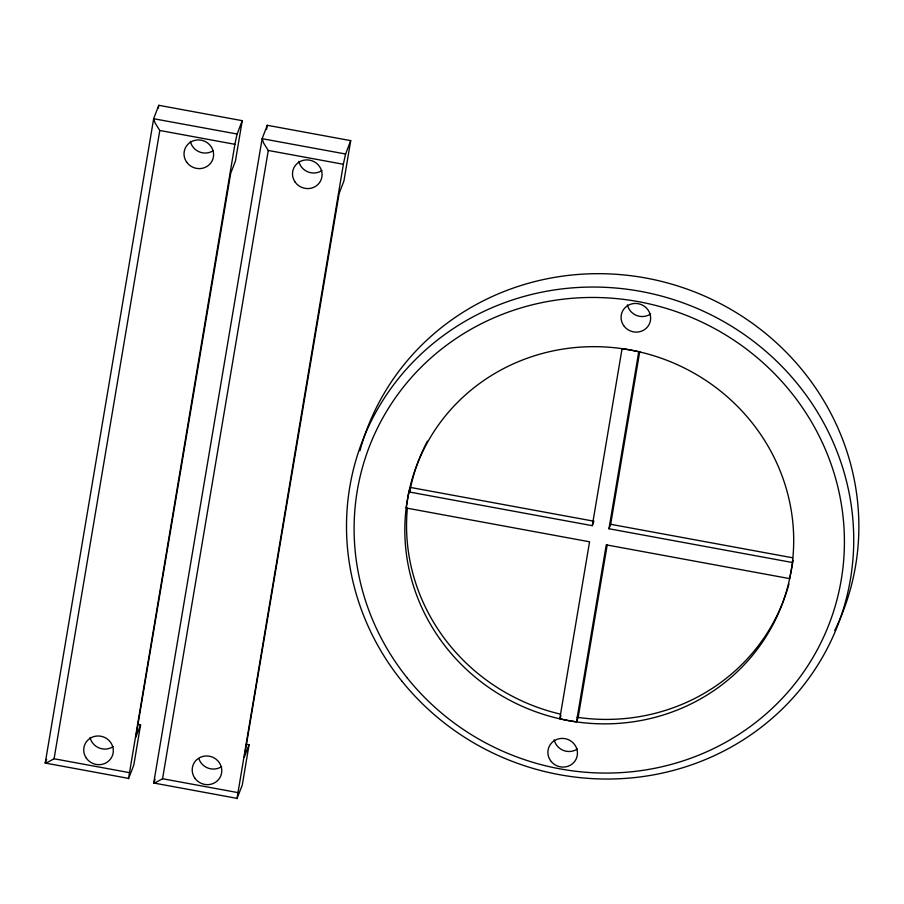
<?xml version="1.0" encoding="UTF-8"?>
<svg xmlns="http://www.w3.org/2000/svg" width="904" height="904" viewBox="0 0 904 904"><rect width="100%" height="100%" fill="white"/><g stroke="black" fill="none" stroke-linecap="round" stroke-linejoin="round"><path stroke-width="1.36" d="M607.262 544.558L578.176 717.437L576.469 721.889L568.605 720.624L559.779 718.816L589.566 541.79L406.167 508.014L408.879 491.912L410.585 487.459L593.984 521.224M793.215 560.288L789.655 578.628L606.256 544.852L576.469 721.889M237.108 134.029L153.646 118.718L158.788 105.305L242.238 120.673L237.029 134.267L235.029 143.578L128.504 778.717L133.815 765.055L140.583 724.782L137.86 724.285M345.588 154.008L262.126 138.685L267.268 125.283L350.718 140.64L345.509 154.234L343.497 163.556L236.972 798.695L242.283 785.034L249.063 744.76L246.34 744.252M46.635 759.416L45.223 763.1L153.669 118.673L155.115 123.057L159.793 130.481L234.893 144.312M158.324 108.096L158.788 105.305M45.494 763.428L54.082 758.761L159.793 130.481M242.238 120.673L235.458 160.946L230.678 173.41L135.803 737.257L140.583 724.782M155.115 779.384L153.703 783.067L262.126 138.685L263.64 143.126L268.273 150.459L343.373 164.279M266.567 129.453L267.268 125.283M153.974 783.395L162.562 778.739L268.273 150.459M350.718 140.64L343.938 180.913L339.147 193.388L244.283 757.224L249.063 744.76M408.879 491.912L592.278 525.676L622.065 348.639L630.438 350.006L638.755 351.712L608.968 528.75L792.356 562.514M608.968 528.75L610.675 524.297L639.761 351.407M409.58 492.477L409.964 490.476M410.167 489.471L410.585 487.459M592.278 525.676L593.555 522.331M560.31 717.426L560.955 715.753M578.176 717.437L577.114 717.279M610.675 524.297L792.695 557.802M54.082 758.761L129.182 772.592M162.562 778.739L237.662 792.559M45.234 763.055L128.684 778.412M153.714 783.022L237.164 798.39M221.627 766.592A14.871 14.272 21 0 1 198.914 758.806M321.914 170.528A14.871 14.272 21 0 1 298.817 161.353M113.147 746.614A14.871 14.272 21 0 1 90.05 737.438M213.446 150.561A14.871 14.272 21 0 1 190.337 141.386M359.928 450.768A254.905 244.656 21 0 1 691.763 290.828A254.905 244.656 21 0 1 834.731 630.483M788.966 583.95A195.433 187.569 21 0 1 577.792 717.38M560.548 714.149A195.433 187.569 21 0 1 407.388 508.048M409.535 492.703A195.433 187.569 21 0 1 427.422 441.175M650.484 314.072A14.871 14.272 21 0 1 627.387 304.885M577.306 749.032A14.871 14.272 21 0 1 554.197 739.845M194.846 778.174A14.871 14.272 21 0 0 220.384 776.773A14.871 14.272 21 0 0 205.75 755.981A14.871 14.272 21 0 0 194.846 778.174M295.145 182.111A14.871 14.272 21 0 0 320.671 180.71A14.871 14.272 21 0 0 306.049 159.918A14.871 14.272 21 0 0 295.145 182.111M86.366 758.196A14.871 14.272 21 0 0 111.904 756.795A14.871 14.272 21 0 0 97.282 736.003A14.871 14.272 21 0 0 86.366 758.196M186.665 162.144A14.871 14.272 21 0 0 212.191 160.742A14.871 14.272 21 0 0 197.569 139.95A14.871 14.272 21 0 0 186.665 162.144M401.647 680.848A254.905 244.656 21 0 0 836.087 629.444A254.905 244.656 21 0 0 562.627 288.839A254.905 244.656 21 0 0 401.647 680.848M407.399 678.147A246.408 236.509 21 0 0 827.363 628.449A246.408 236.509 21 0 0 563.022 299.201A246.408 236.509 21 0 0 407.399 678.147M439.604 638.619A195.433 187.569 21 0 0 775.203 620.212A195.433 187.569 21 0 0 582.978 346.966A195.433 187.569 21 0 0 439.604 638.619M623.715 325.655A14.871 14.272 21 0 0 649.241 324.253A14.871 14.272 21 0 0 634.619 303.462A14.871 14.272 21 0 0 623.715 325.655M550.525 760.614A14.871 14.272 21 0 0 576.051 759.213A14.871 14.272 21 0 0 561.429 738.421A14.871 14.272 21 0 0 550.525 760.614"/></g></svg>
